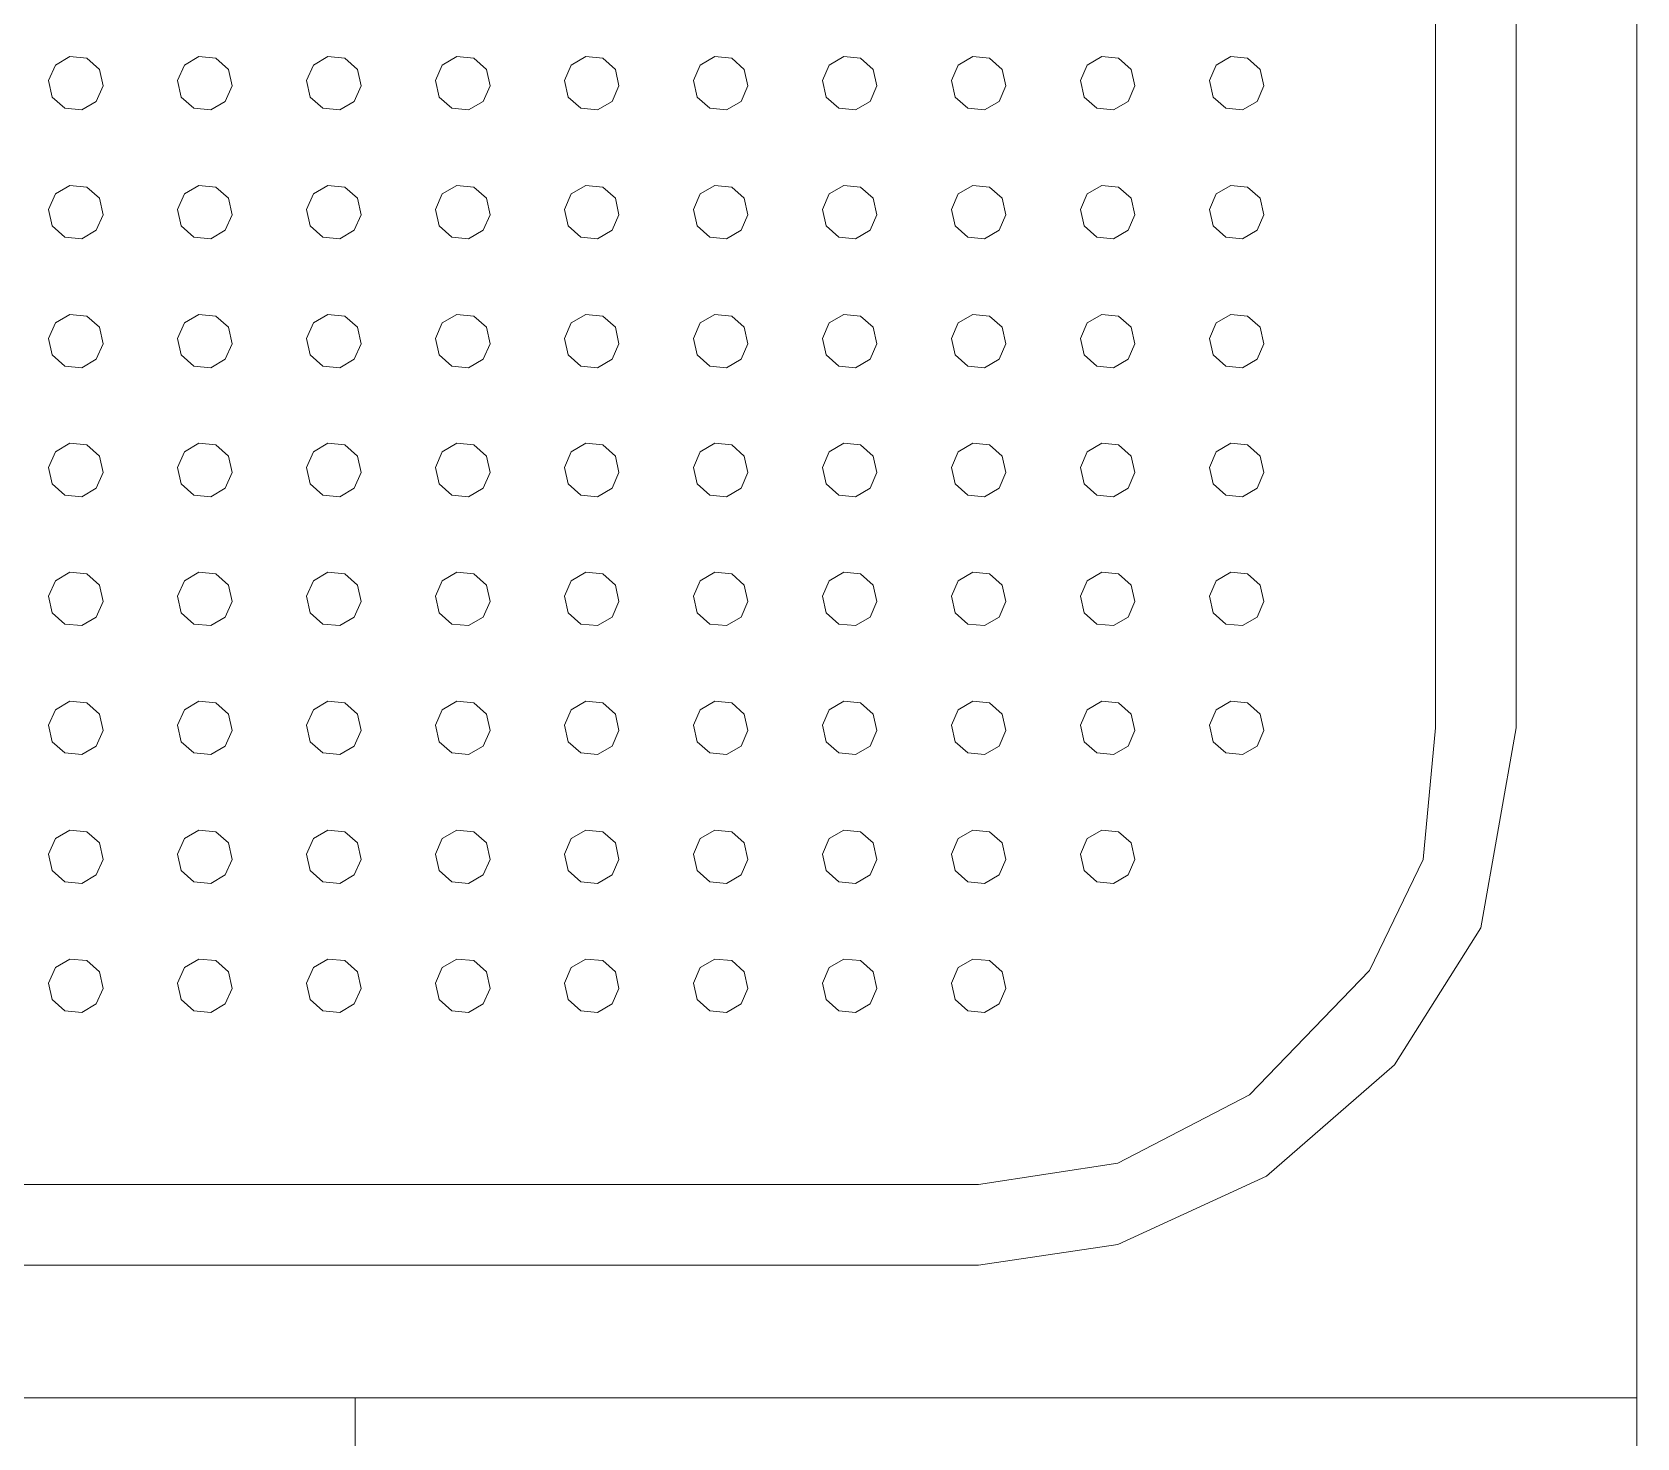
# Model space of a CAD drawing. Header units: millimetres. Extents: x -32 to 1412, y -324 to 2887.
# Drawn here: x 1032.19 to 1032.691, y 2057.147 to 2057.586 of the extents above; entities that cross this region are included whole.
import ezdxf

# ---------------------------------------------------------------- set-up
doc = ezdxf.new("R2010")
doc.units = ezdxf.units.MM
doc.header["$LTSCALE"] = 0.5
doc.layers.add('arquitetura', color=252, linetype='CONTINUOUS', lineweight=5)

msp = doc.modelspace()

# ---------------------------------------------------------------- linework, layer by layer
at = {"layer": 'arquitetura', "color": 252}
for p, q in [((1032.69123, 2057.90913), (1032.69123, 2057.15913)), ((1032.69123, 2057.90913), (1032.69123, 2056.20913)), ((1032.69123, 2057.15913), (1032.69123, 2057.90913)), ((1032.65352, 2057.3683), (1032.65352, 2057.85884)), ((1032.62836, 2057.3683), (1032.62836, 2057.83368)), ((1032.20223, 2057.57788), (1032.19768, 2057.57521)), ((1032.20748, 2057.57737), (1032.20223, 2057.57788)), ((1032.21143, 2057.57387), (1032.20748, 2057.57737)), ((1032.24248, 2057.57788), (1032.23793, 2057.57521)), ((1032.24773, 2057.57737), (1032.24248, 2057.57788)), ((1032.25168, 2057.57387), (1032.24773, 2057.57737)), ((1032.28273, 2057.57788), (1032.27818, 2057.57521)), ((1032.28798, 2057.57737), (1032.28273, 2057.57788)), ((1032.29193, 2057.57387), (1032.28798, 2057.57737)), ((1032.32298, 2057.57788), (1032.31843, 2057.57521)), ((1032.32823, 2057.57737), (1032.32298, 2057.57788)), ((1032.33218, 2057.57387), (1032.32823, 2057.57737)), ((1032.36323, 2057.57788), (1032.35868, 2057.57521)), ((1032.36848, 2057.57737), (1032.36323, 2057.57788)), ((1032.37243, 2057.57387), (1032.36848, 2057.57737)), ((1032.40348, 2057.57788), (1032.39893, 2057.57521)), ((1032.40873, 2057.57737), (1032.40348, 2057.57788)), ((1032.41267, 2057.57387), (1032.40873, 2057.57737)), ((1032.44373, 2057.57788), (1032.43918, 2057.57521)), ((1032.44898, 2057.57737), (1032.44373, 2057.57788)), ((1032.45292, 2057.57387), (1032.44898, 2057.57737)), ((1032.48398, 2057.57788), (1032.47943, 2057.57521)), ((1032.48923, 2057.57737), (1032.48398, 2057.57788)), ((1032.49317, 2057.57387), (1032.48923, 2057.57737)), ((1032.52423, 2057.57788), (1032.51968, 2057.57521)), ((1032.52948, 2057.57737), (1032.52423, 2057.57788)), ((1032.53342, 2057.57387), (1032.52948, 2057.57737)), ((1032.56447, 2057.57788), (1032.55993, 2057.57521)), ((1032.56973, 2057.57737), (1032.56447, 2057.57788)), ((1032.57367, 2057.57387), (1032.56973, 2057.57737)), ((1032.69123, 2057.57643), (1032.69123, 2056.47643)), ((1032.69123, 2056.47643), (1032.69123, 2057.57643)), ((1032.19768, 2057.57521), (1032.19557, 2057.57037)), ((1032.21256, 2057.56872), (1032.21143, 2057.57387)), ((1032.23793, 2057.57521), (1032.23582, 2057.57037)), ((1032.25281, 2057.56872), (1032.25168, 2057.57387)), ((1032.27818, 2057.57521), (1032.27607, 2057.57037)), ((1032.29306, 2057.56872), (1032.29193, 2057.57387)), ((1032.31843, 2057.57521), (1032.31632, 2057.57037)), ((1032.33331, 2057.56872), (1032.33218, 2057.57387)), ((1032.35868, 2057.57521), (1032.35657, 2057.57037)), ((1032.37356, 2057.56872), (1032.37243, 2057.57387)), ((1032.39893, 2057.57521), (1032.39682, 2057.57037)), ((1032.41381, 2057.56872), (1032.41267, 2057.57387)), ((1032.43918, 2057.57521), (1032.43707, 2057.57037)), ((1032.45406, 2057.56872), (1032.45292, 2057.57387)), ((1032.47943, 2057.57521), (1032.47732, 2057.57037)), ((1032.49431, 2057.56872), (1032.49317, 2057.57387)), ((1032.51968, 2057.57521), (1032.51757, 2057.57037)), ((1032.53456, 2057.56872), (1032.53342, 2057.57387)), ((1032.55993, 2057.57521), (1032.55782, 2057.57037)), ((1032.57481, 2057.56872), (1032.57367, 2057.57387)), ((1032.19557, 2057.57037), (1032.19671, 2057.56522)), ((1032.21045, 2057.56388), (1032.21256, 2057.56872)), ((1032.23582, 2057.57037), (1032.23696, 2057.56522)), ((1032.2507, 2057.56388), (1032.25281, 2057.56872)), ((1032.27607, 2057.57037), (1032.27721, 2057.56522)), ((1032.29095, 2057.56388), (1032.29306, 2057.56872)), ((1032.31632, 2057.57037), (1032.31746, 2057.56522)), ((1032.3312, 2057.56388), (1032.33331, 2057.56872)), ((1032.35657, 2057.57037), (1032.35771, 2057.56522)), ((1032.37145, 2057.56388), (1032.37356, 2057.56872)), ((1032.39682, 2057.57037), (1032.39795, 2057.56522)), ((1032.4117, 2057.56388), (1032.41381, 2057.56872)), ((1032.43707, 2057.57037), (1032.4382, 2057.56522)), ((1032.45195, 2057.56388), (1032.45406, 2057.56872)), ((1032.47732, 2057.57037), (1032.47845, 2057.56522)), ((1032.4922, 2057.56388), (1032.49431, 2057.56872)), ((1032.51757, 2057.57037), (1032.5187, 2057.56522)), ((1032.53245, 2057.56388), (1032.53456, 2057.56872)), ((1032.55782, 2057.57037), (1032.55895, 2057.56522)), ((1032.5727, 2057.56388), (1032.57481, 2057.56872)), ((1032.19671, 2057.56522), (1032.20065, 2057.56172)), ((1032.20065, 2057.56172), (1032.20591, 2057.56121)), ((1032.20591, 2057.56121), (1032.21045, 2057.56388)), ((1032.23696, 2057.56522), (1032.2409, 2057.56172)), ((1032.2409, 2057.56172), (1032.24616, 2057.56121)), ((1032.24616, 2057.56121), (1032.2507, 2057.56388)), ((1032.27721, 2057.56522), (1032.28115, 2057.56172)), ((1032.28115, 2057.56172), (1032.2864, 2057.56121)), ((1032.2864, 2057.56121), (1032.29095, 2057.56388)), ((1032.31746, 2057.56522), (1032.3214, 2057.56172)), ((1032.3214, 2057.56172), (1032.32665, 2057.56121)), ((1032.32665, 2057.56121), (1032.3312, 2057.56388)), ((1032.35771, 2057.56522), (1032.36165, 2057.56172)), ((1032.36165, 2057.56172), (1032.3669, 2057.56121)), ((1032.3669, 2057.56121), (1032.37145, 2057.56388)), ((1032.39795, 2057.56522), (1032.4019, 2057.56172)), ((1032.4019, 2057.56172), (1032.40715, 2057.56121)), ((1032.40715, 2057.56121), (1032.4117, 2057.56388)), ((1032.4382, 2057.56522), (1032.44215, 2057.56172)), ((1032.44215, 2057.56172), (1032.4474, 2057.56121)), ((1032.4474, 2057.56121), (1032.45195, 2057.56388)), ((1032.47845, 2057.56522), (1032.4824, 2057.56172)), ((1032.4824, 2057.56172), (1032.48765, 2057.56121)), ((1032.48765, 2057.56121), (1032.4922, 2057.56388)), ((1032.5187, 2057.56522), (1032.52265, 2057.56172)), ((1032.52265, 2057.56172), (1032.5279, 2057.56121)), ((1032.5279, 2057.56121), (1032.53245, 2057.56388)), ((1032.55895, 2057.56522), (1032.5629, 2057.56172)), ((1032.5629, 2057.56172), (1032.56815, 2057.56121)), ((1032.56815, 2057.56121), (1032.5727, 2057.56388)), ((1032.20223, 2057.53763), (1032.19768, 2057.53496)), ((1032.20748, 2057.53712), (1032.20223, 2057.53763)), ((1032.21143, 2057.53362), (1032.20748, 2057.53712)), ((1032.24248, 2057.53763), (1032.23793, 2057.53496)), ((1032.24773, 2057.53712), (1032.24248, 2057.53763)), ((1032.25168, 2057.53362), (1032.24773, 2057.53712)), ((1032.28273, 2057.53763), (1032.27818, 2057.53496)), ((1032.28798, 2057.53712), (1032.28273, 2057.53763)), ((1032.29193, 2057.53362), (1032.28798, 2057.53712)), ((1032.32298, 2057.53763), (1032.31843, 2057.53496)), ((1032.32823, 2057.53712), (1032.32298, 2057.53763)), ((1032.33218, 2057.53362), (1032.32823, 2057.53712)), ((1032.36323, 2057.53763), (1032.35868, 2057.53496)), ((1032.36848, 2057.53712), (1032.36323, 2057.53763)), ((1032.37243, 2057.53362), (1032.36848, 2057.53712)), ((1032.40348, 2057.53763), (1032.39893, 2057.53496)), ((1032.40873, 2057.53712), (1032.40348, 2057.53763)), ((1032.41267, 2057.53362), (1032.40873, 2057.53712)), ((1032.44373, 2057.53763), (1032.43918, 2057.53496)), ((1032.44898, 2057.53712), (1032.44373, 2057.53763)), ((1032.45292, 2057.53362), (1032.44898, 2057.53712)), ((1032.48398, 2057.53763), (1032.47943, 2057.53496)), ((1032.48923, 2057.53712), (1032.48398, 2057.53763)), ((1032.49317, 2057.53362), (1032.48923, 2057.53712)), ((1032.52423, 2057.53763), (1032.51968, 2057.53496)), ((1032.52948, 2057.53712), (1032.52423, 2057.53763)), ((1032.53342, 2057.53362), (1032.52948, 2057.53712)), ((1032.56447, 2057.53763), (1032.55993, 2057.53496)), ((1032.56973, 2057.53712), (1032.56447, 2057.53763)), ((1032.57367, 2057.53362), (1032.56973, 2057.53712)), ((1032.19768, 2057.53496), (1032.19557, 2057.53012)), ((1032.21256, 2057.52847), (1032.21143, 2057.53362)), ((1032.23793, 2057.53496), (1032.23582, 2057.53012)), ((1032.25281, 2057.52847), (1032.25168, 2057.53362)), ((1032.27818, 2057.53496), (1032.27607, 2057.53012)), ((1032.29306, 2057.52847), (1032.29193, 2057.53362)), ((1032.31843, 2057.53496), (1032.31632, 2057.53012)), ((1032.33331, 2057.52847), (1032.33218, 2057.53362)), ((1032.35868, 2057.53496), (1032.35657, 2057.53012)), ((1032.37356, 2057.52847), (1032.37243, 2057.53362)), ((1032.39893, 2057.53496), (1032.39682, 2057.53012)), ((1032.41381, 2057.52847), (1032.41267, 2057.53362)), ((1032.43918, 2057.53496), (1032.43707, 2057.53012)), ((1032.45406, 2057.52847), (1032.45292, 2057.53362)), ((1032.47943, 2057.53496), (1032.47732, 2057.53012)), ((1032.49431, 2057.52847), (1032.49317, 2057.53362)), ((1032.51968, 2057.53496), (1032.51757, 2057.53012)), ((1032.53456, 2057.52847), (1032.53342, 2057.53362)), ((1032.55993, 2057.53496), (1032.55782, 2057.53012)), ((1032.57481, 2057.52847), (1032.57367, 2057.53362)), ((1032.19557, 2057.53012), (1032.19671, 2057.52497)), ((1032.21045, 2057.52363), (1032.21256, 2057.52847)), ((1032.23582, 2057.53012), (1032.23696, 2057.52497)), ((1032.2507, 2057.52363), (1032.25281, 2057.52847)), ((1032.27607, 2057.53012), (1032.27721, 2057.52497)), ((1032.29095, 2057.52363), (1032.29306, 2057.52847)), ((1032.31632, 2057.53012), (1032.31746, 2057.52497)), ((1032.3312, 2057.52363), (1032.33331, 2057.52847)), ((1032.35657, 2057.53012), (1032.35771, 2057.52497)), ((1032.37145, 2057.52363), (1032.37356, 2057.52847)), ((1032.39682, 2057.53012), (1032.39795, 2057.52497)), ((1032.4117, 2057.52363), (1032.41381, 2057.52847)), ((1032.43707, 2057.53012), (1032.4382, 2057.52497)), ((1032.45195, 2057.52363), (1032.45406, 2057.52847)), ((1032.47732, 2057.53012), (1032.47845, 2057.52497)), ((1032.4922, 2057.52363), (1032.49431, 2057.52847)), ((1032.51757, 2057.53012), (1032.5187, 2057.52497)), ((1032.53245, 2057.52363), (1032.53456, 2057.52847)), ((1032.55782, 2057.53012), (1032.55895, 2057.52497)), ((1032.5727, 2057.52363), (1032.57481, 2057.52847)), ((1032.19671, 2057.52497), (1032.20065, 2057.52147)), ((1032.20065, 2057.52147), (1032.20591, 2057.52096)), ((1032.20591, 2057.52096), (1032.21045, 2057.52363)), ((1032.23696, 2057.52497), (1032.2409, 2057.52147)), ((1032.2409, 2057.52147), (1032.24616, 2057.52096)), ((1032.24616, 2057.52096), (1032.2507, 2057.52363)), ((1032.27721, 2057.52497), (1032.28115, 2057.52147)), ((1032.28115, 2057.52147), (1032.2864, 2057.52096)), ((1032.2864, 2057.52096), (1032.29095, 2057.52363)), ((1032.31746, 2057.52497), (1032.3214, 2057.52147)), ((1032.3214, 2057.52147), (1032.32665, 2057.52096)), ((1032.32665, 2057.52096), (1032.3312, 2057.52363)), ((1032.35771, 2057.52497), (1032.36165, 2057.52147)), ((1032.36165, 2057.52147), (1032.3669, 2057.52096)), ((1032.3669, 2057.52096), (1032.37145, 2057.52363)), ((1032.39795, 2057.52497), (1032.4019, 2057.52147)), ((1032.4019, 2057.52147), (1032.40715, 2057.52096)), ((1032.40715, 2057.52096), (1032.4117, 2057.52363)), ((1032.4382, 2057.52497), (1032.44215, 2057.52147)), ((1032.44215, 2057.52147), (1032.4474, 2057.52096)), ((1032.4474, 2057.52096), (1032.45195, 2057.52363)), ((1032.47845, 2057.52497), (1032.4824, 2057.52147)), ((1032.4824, 2057.52147), (1032.48765, 2057.52096)), ((1032.48765, 2057.52096), (1032.4922, 2057.52363)), ((1032.5187, 2057.52497), (1032.52265, 2057.52147)), ((1032.52265, 2057.52147), (1032.5279, 2057.52096)), ((1032.5279, 2057.52096), (1032.53245, 2057.52363)), ((1032.55895, 2057.52497), (1032.5629, 2057.52147)), ((1032.5629, 2057.52147), (1032.56815, 2057.52096)), ((1032.56815, 2057.52096), (1032.5727, 2057.52363)), ((1032.20223, 2057.49738), (1032.19768, 2057.49471)), ((1032.20748, 2057.49687), (1032.20223, 2057.49738)), ((1032.21143, 2057.49337), (1032.20748, 2057.49687)), ((1032.24248, 2057.49738), (1032.23793, 2057.49471)), ((1032.24773, 2057.49687), (1032.24248, 2057.49738)), ((1032.25168, 2057.49337), (1032.24773, 2057.49687)), ((1032.28273, 2057.49738), (1032.27818, 2057.49471)), ((1032.28798, 2057.49687), (1032.28273, 2057.49738)), ((1032.29193, 2057.49337), (1032.28798, 2057.49687)), ((1032.32298, 2057.49738), (1032.31843, 2057.49471)), ((1032.32823, 2057.49687), (1032.32298, 2057.49738)), ((1032.33218, 2057.49337), (1032.32823, 2057.49687)), ((1032.36323, 2057.49738), (1032.35868, 2057.49471)), ((1032.36848, 2057.49687), (1032.36323, 2057.49738)), ((1032.37243, 2057.49337), (1032.36848, 2057.49687)), ((1032.40348, 2057.49738), (1032.39893, 2057.49471)), ((1032.40873, 2057.49687), (1032.40348, 2057.49738)), ((1032.41267, 2057.49337), (1032.40873, 2057.49687)), ((1032.44373, 2057.49738), (1032.43918, 2057.49471)), ((1032.44898, 2057.49687), (1032.44373, 2057.49738)), ((1032.45292, 2057.49337), (1032.44898, 2057.49687)), ((1032.48398, 2057.49738), (1032.47943, 2057.49471)), ((1032.48923, 2057.49687), (1032.48398, 2057.49738)), ((1032.49317, 2057.49337), (1032.48923, 2057.49687)), ((1032.52423, 2057.49738), (1032.51968, 2057.49471)), ((1032.52948, 2057.49687), (1032.52423, 2057.49738)), ((1032.53342, 2057.49337), (1032.52948, 2057.49687)), ((1032.56447, 2057.49738), (1032.55993, 2057.49471)), ((1032.56973, 2057.49687), (1032.56447, 2057.49738)), ((1032.57367, 2057.49337), (1032.56973, 2057.49687)), ((1032.19768, 2057.49471), (1032.19557, 2057.48987)), ((1032.21256, 2057.48822), (1032.21143, 2057.49337)), ((1032.23793, 2057.49471), (1032.23582, 2057.48987)), ((1032.25281, 2057.48822), (1032.25168, 2057.49337)), ((1032.27818, 2057.49471), (1032.27607, 2057.48987)), ((1032.29306, 2057.48822), (1032.29193, 2057.49337)), ((1032.31843, 2057.49471), (1032.31632, 2057.48987)), ((1032.33331, 2057.48822), (1032.33218, 2057.49337)), ((1032.35868, 2057.49471), (1032.35657, 2057.48987)), ((1032.37356, 2057.48822), (1032.37243, 2057.49337)), ((1032.39893, 2057.49471), (1032.39682, 2057.48987)), ((1032.41381, 2057.48822), (1032.41267, 2057.49337)), ((1032.43918, 2057.49471), (1032.43707, 2057.48987)), ((1032.45406, 2057.48822), (1032.45292, 2057.49337)), ((1032.47943, 2057.49471), (1032.47732, 2057.48987)), ((1032.49431, 2057.48822), (1032.49317, 2057.49337)), ((1032.51968, 2057.49471), (1032.51757, 2057.48987)), ((1032.53456, 2057.48822), (1032.53342, 2057.49337)), ((1032.55993, 2057.49471), (1032.55782, 2057.48987)), ((1032.57481, 2057.48822), (1032.57367, 2057.49337)), ((1032.19557, 2057.48987), (1032.19671, 2057.48472)), ((1032.21045, 2057.48338), (1032.21256, 2057.48822)), ((1032.23582, 2057.48987), (1032.23696, 2057.48472)), ((1032.2507, 2057.48338), (1032.25281, 2057.48822)), ((1032.27607, 2057.48987), (1032.27721, 2057.48472)), ((1032.29095, 2057.48338), (1032.29306, 2057.48822)), ((1032.31632, 2057.48987), (1032.31746, 2057.48472)), ((1032.3312, 2057.48338), (1032.33331, 2057.48822)), ((1032.35657, 2057.48987), (1032.35771, 2057.48472)), ((1032.37145, 2057.48338), (1032.37356, 2057.48822)), ((1032.39682, 2057.48987), (1032.39795, 2057.48472)), ((1032.4117, 2057.48338), (1032.41381, 2057.48822)), ((1032.43707, 2057.48987), (1032.4382, 2057.48472)), ((1032.45195, 2057.48338), (1032.45406, 2057.48822)), ((1032.47732, 2057.48987), (1032.47845, 2057.48472)), ((1032.4922, 2057.48338), (1032.49431, 2057.48822)), ((1032.51757, 2057.48987), (1032.5187, 2057.48472)), ((1032.53245, 2057.48338), (1032.53456, 2057.48822)), ((1032.55782, 2057.48987), (1032.55895, 2057.48472)), ((1032.5727, 2057.48338), (1032.57481, 2057.48822)), ((1032.19671, 2057.48472), (1032.20065, 2057.48122)), ((1032.20065, 2057.48122), (1032.20591, 2057.48071)), ((1032.20591, 2057.48071), (1032.21045, 2057.48338)), ((1032.23696, 2057.48472), (1032.2409, 2057.48122)), ((1032.2409, 2057.48122), (1032.24616, 2057.48071)), ((1032.24616, 2057.48071), (1032.2507, 2057.48338)), ((1032.27721, 2057.48472), (1032.28115, 2057.48122)), ((1032.28115, 2057.48122), (1032.2864, 2057.48071)), ((1032.2864, 2057.48071), (1032.29095, 2057.48338)), ((1032.31746, 2057.48472), (1032.3214, 2057.48122)), ((1032.3214, 2057.48122), (1032.32665, 2057.48071)), ((1032.32665, 2057.48071), (1032.3312, 2057.48338)), ((1032.35771, 2057.48472), (1032.36165, 2057.48122)), ((1032.36165, 2057.48122), (1032.3669, 2057.48071)), ((1032.3669, 2057.48071), (1032.37145, 2057.48338)), ((1032.39795, 2057.48472), (1032.4019, 2057.48122)), ((1032.4019, 2057.48122), (1032.40715, 2057.48071)), ((1032.40715, 2057.48071), (1032.4117, 2057.48338)), ((1032.4382, 2057.48472), (1032.44215, 2057.48122)), ((1032.44215, 2057.48122), (1032.4474, 2057.48071)), ((1032.4474, 2057.48071), (1032.45195, 2057.48338)), ((1032.47845, 2057.48472), (1032.4824, 2057.48122)), ((1032.4824, 2057.48122), (1032.48765, 2057.48071)), ((1032.48765, 2057.48071), (1032.4922, 2057.48338)), ((1032.5187, 2057.48472), (1032.52265, 2057.48122)), ((1032.52265, 2057.48122), (1032.5279, 2057.48071)), ((1032.5279, 2057.48071), (1032.53245, 2057.48338)), ((1032.55895, 2057.48472), (1032.5629, 2057.48122)), ((1032.5629, 2057.48122), (1032.56815, 2057.48071)), ((1032.56815, 2057.48071), (1032.5727, 2057.48338)), ((1032.20223, 2057.45713), (1032.19768, 2057.45446)), ((1032.20748, 2057.45662), (1032.20223, 2057.45713)), ((1032.21143, 2057.45312), (1032.20748, 2057.45662)), ((1032.24248, 2057.45713), (1032.23793, 2057.45446)), ((1032.24773, 2057.45662), (1032.24248, 2057.45713)), ((1032.25168, 2057.45312), (1032.24773, 2057.45662)), ((1032.28273, 2057.45713), (1032.27818, 2057.45446)), ((1032.28798, 2057.45662), (1032.28273, 2057.45713)), ((1032.29193, 2057.45312), (1032.28798, 2057.45662)), ((1032.32298, 2057.45713), (1032.31843, 2057.45446)), ((1032.32823, 2057.45662), (1032.32298, 2057.45713)), ((1032.33218, 2057.45312), (1032.32823, 2057.45662)), ((1032.36323, 2057.45713), (1032.35868, 2057.45446)), ((1032.36848, 2057.45662), (1032.36323, 2057.45713)), ((1032.37243, 2057.45312), (1032.36848, 2057.45662)), ((1032.40348, 2057.45713), (1032.39893, 2057.45446)), ((1032.40873, 2057.45662), (1032.40348, 2057.45713)), ((1032.41267, 2057.45312), (1032.40873, 2057.45662)), ((1032.44373, 2057.45713), (1032.43918, 2057.45446)), ((1032.44898, 2057.45662), (1032.44373, 2057.45713)), ((1032.45292, 2057.45312), (1032.44898, 2057.45662)), ((1032.48398, 2057.45713), (1032.47943, 2057.45446)), ((1032.48923, 2057.45662), (1032.48398, 2057.45713)), ((1032.49317, 2057.45312), (1032.48923, 2057.45662)), ((1032.52423, 2057.45713), (1032.51968, 2057.45446)), ((1032.52948, 2057.45662), (1032.52423, 2057.45713)), ((1032.53342, 2057.45312), (1032.52948, 2057.45662)), ((1032.56447, 2057.45713), (1032.55993, 2057.45446)), ((1032.56973, 2057.45662), (1032.56447, 2057.45713)), ((1032.57367, 2057.45312), (1032.56973, 2057.45662)), ((1032.19768, 2057.45446), (1032.19557, 2057.44962)), ((1032.21256, 2057.44797), (1032.21143, 2057.45312)), ((1032.23793, 2057.45446), (1032.23582, 2057.44962)), ((1032.25281, 2057.44797), (1032.25168, 2057.45312)), ((1032.27818, 2057.45446), (1032.27607, 2057.44962)), ((1032.29306, 2057.44797), (1032.29193, 2057.45312)), ((1032.31843, 2057.45446), (1032.31632, 2057.44962)), ((1032.33331, 2057.44797), (1032.33218, 2057.45312)), ((1032.35868, 2057.45446), (1032.35657, 2057.44962)), ((1032.37356, 2057.44797), (1032.37243, 2057.45312)), ((1032.39893, 2057.45446), (1032.39682, 2057.44962)), ((1032.41381, 2057.44797), (1032.41267, 2057.45312)), ((1032.43918, 2057.45446), (1032.43707, 2057.44962)), ((1032.45406, 2057.44797), (1032.45292, 2057.45312)), ((1032.47943, 2057.45446), (1032.47732, 2057.44962)), ((1032.49431, 2057.44797), (1032.49317, 2057.45312)), ((1032.51968, 2057.45446), (1032.51757, 2057.44962)), ((1032.53456, 2057.44797), (1032.53342, 2057.45312)), ((1032.55993, 2057.45446), (1032.55782, 2057.44962)), ((1032.57481, 2057.44797), (1032.57367, 2057.45312)), ((1032.19557, 2057.44962), (1032.19671, 2057.44447)), ((1032.21045, 2057.44313), (1032.21256, 2057.44797)), ((1032.23582, 2057.44962), (1032.23696, 2057.44447)), ((1032.2507, 2057.44313), (1032.25281, 2057.44797)), ((1032.27607, 2057.44962), (1032.27721, 2057.44447)), ((1032.29095, 2057.44313), (1032.29306, 2057.44797)), ((1032.31632, 2057.44962), (1032.31746, 2057.44447)), ((1032.3312, 2057.44313), (1032.33331, 2057.44797)), ((1032.35657, 2057.44962), (1032.35771, 2057.44447)), ((1032.37145, 2057.44313), (1032.37356, 2057.44797)), ((1032.39682, 2057.44962), (1032.39795, 2057.44447)), ((1032.4117, 2057.44313), (1032.41381, 2057.44797)), ((1032.43707, 2057.44962), (1032.4382, 2057.44447)), ((1032.45195, 2057.44313), (1032.45406, 2057.44797)), ((1032.47732, 2057.44962), (1032.47845, 2057.44447)), ((1032.4922, 2057.44313), (1032.49431, 2057.44797)), ((1032.51757, 2057.44962), (1032.5187, 2057.44447)), ((1032.53245, 2057.44313), (1032.53456, 2057.44797)), ((1032.55782, 2057.44962), (1032.55895, 2057.44447)), ((1032.5727, 2057.44313), (1032.57481, 2057.44797)), ((1032.19671, 2057.44447), (1032.20065, 2057.44097)), ((1032.20065, 2057.44097), (1032.20591, 2057.44046)), ((1032.20591, 2057.44046), (1032.21045, 2057.44313)), ((1032.23696, 2057.44447), (1032.2409, 2057.44097)), ((1032.2409, 2057.44097), (1032.24616, 2057.44046)), ((1032.24616, 2057.44046), (1032.2507, 2057.44313)), ((1032.27721, 2057.44447), (1032.28115, 2057.44097)), ((1032.28115, 2057.44097), (1032.2864, 2057.44046)), ((1032.2864, 2057.44046), (1032.29095, 2057.44313)), ((1032.31746, 2057.44447), (1032.3214, 2057.44097)), ((1032.3214, 2057.44097), (1032.32665, 2057.44046)), ((1032.32665, 2057.44046), (1032.3312, 2057.44313)), ((1032.35771, 2057.44447), (1032.36165, 2057.44097)), ((1032.36165, 2057.44097), (1032.3669, 2057.44046)), ((1032.3669, 2057.44046), (1032.37145, 2057.44313)), ((1032.39795, 2057.44447), (1032.4019, 2057.44097)), ((1032.4019, 2057.44097), (1032.40715, 2057.44046)), ((1032.40715, 2057.44046), (1032.4117, 2057.44313)), ((1032.4382, 2057.44447), (1032.44215, 2057.44097)), ((1032.44215, 2057.44097), (1032.4474, 2057.44046)), ((1032.4474, 2057.44046), (1032.45195, 2057.44313)), ((1032.47845, 2057.44447), (1032.4824, 2057.44097)), ((1032.4824, 2057.44097), (1032.48765, 2057.44046)), ((1032.48765, 2057.44046), (1032.4922, 2057.44313)), ((1032.5187, 2057.44447), (1032.52265, 2057.44097)), ((1032.52265, 2057.44097), (1032.5279, 2057.44046)), ((1032.5279, 2057.44046), (1032.53245, 2057.44313)), ((1032.55895, 2057.44447), (1032.5629, 2057.44097)), ((1032.5629, 2057.44097), (1032.56815, 2057.44046)), ((1032.56815, 2057.44046), (1032.5727, 2057.44313)), ((1032.20223, 2057.41688), (1032.19768, 2057.41421)), ((1032.20748, 2057.41637), (1032.20223, 2057.41688)), ((1032.21143, 2057.41287), (1032.20748, 2057.41637)), ((1032.24248, 2057.41688), (1032.23793, 2057.41421)), ((1032.24773, 2057.41637), (1032.24248, 2057.41688)), ((1032.25168, 2057.41287), (1032.24773, 2057.41637)), ((1032.28273, 2057.41688), (1032.27818, 2057.41421)), ((1032.28798, 2057.41637), (1032.28273, 2057.41688)), ((1032.29193, 2057.41287), (1032.28798, 2057.41637)), ((1032.32298, 2057.41688), (1032.31843, 2057.41421)), ((1032.32823, 2057.41637), (1032.32298, 2057.41688)), ((1032.33218, 2057.41287), (1032.32823, 2057.41637)), ((1032.36323, 2057.41688), (1032.35868, 2057.41421)), ((1032.36848, 2057.41637), (1032.36323, 2057.41688)), ((1032.37243, 2057.41287), (1032.36848, 2057.41637)), ((1032.40348, 2057.41688), (1032.39893, 2057.41421)), ((1032.40873, 2057.41637), (1032.40348, 2057.41688)), ((1032.41267, 2057.41287), (1032.40873, 2057.41637)), ((1032.44373, 2057.41688), (1032.43918, 2057.41421)), ((1032.44898, 2057.41637), (1032.44373, 2057.41688)), ((1032.45292, 2057.41287), (1032.44898, 2057.41637)), ((1032.48398, 2057.41688), (1032.47943, 2057.41421)), ((1032.48923, 2057.41637), (1032.48398, 2057.41688)), ((1032.49317, 2057.41287), (1032.48923, 2057.41637)), ((1032.52423, 2057.41688), (1032.51968, 2057.41421)), ((1032.52948, 2057.41637), (1032.52423, 2057.41688)), ((1032.53342, 2057.41287), (1032.52948, 2057.41637)), ((1032.56447, 2057.41688), (1032.55993, 2057.41421)), ((1032.56973, 2057.41637), (1032.56447, 2057.41688)), ((1032.57367, 2057.41287), (1032.56973, 2057.41637)), ((1032.19768, 2057.41421), (1032.19557, 2057.40938)), ((1032.21256, 2057.40772), (1032.21143, 2057.41287)), ((1032.23793, 2057.41421), (1032.23582, 2057.40938)), ((1032.25281, 2057.40772), (1032.25168, 2057.41287)), ((1032.27818, 2057.41421), (1032.27607, 2057.40938)), ((1032.29306, 2057.40772), (1032.29193, 2057.41287)), ((1032.31843, 2057.41421), (1032.31632, 2057.40938)), ((1032.33331, 2057.40772), (1032.33218, 2057.41287)), ((1032.35868, 2057.41421), (1032.35657, 2057.40938)), ((1032.37356, 2057.40772), (1032.37243, 2057.41287)), ((1032.39893, 2057.41421), (1032.39682, 2057.40938)), ((1032.41381, 2057.40772), (1032.41267, 2057.41287)), ((1032.43918, 2057.41421), (1032.43707, 2057.40938)), ((1032.45406, 2057.40772), (1032.45292, 2057.41287)), ((1032.47943, 2057.41421), (1032.47732, 2057.40938)), ((1032.49431, 2057.40772), (1032.49317, 2057.41287)), ((1032.51968, 2057.41421), (1032.51757, 2057.40938)), ((1032.53456, 2057.40772), (1032.53342, 2057.41287)), ((1032.55993, 2057.41421), (1032.55782, 2057.40938)), ((1032.57481, 2057.40772), (1032.57367, 2057.41287)), ((1032.19557, 2057.40938), (1032.19671, 2057.40422)), ((1032.21045, 2057.40288), (1032.21256, 2057.40772)), ((1032.23582, 2057.40938), (1032.23696, 2057.40422)), ((1032.2507, 2057.40288), (1032.25281, 2057.40772)), ((1032.27607, 2057.40938), (1032.27721, 2057.40422)), ((1032.29095, 2057.40288), (1032.29306, 2057.40772)), ((1032.31632, 2057.40938), (1032.31746, 2057.40422)), ((1032.3312, 2057.40288), (1032.33331, 2057.40772)), ((1032.35657, 2057.40938), (1032.35771, 2057.40422)), ((1032.37145, 2057.40288), (1032.37356, 2057.40772)), ((1032.39682, 2057.40938), (1032.39795, 2057.40422)), ((1032.4117, 2057.40288), (1032.41381, 2057.40772)), ((1032.43707, 2057.40938), (1032.4382, 2057.40422)), ((1032.45195, 2057.40288), (1032.45406, 2057.40772)), ((1032.47732, 2057.40938), (1032.47845, 2057.40422)), ((1032.4922, 2057.40288), (1032.49431, 2057.40772)), ((1032.51757, 2057.40938), (1032.5187, 2057.40422)), ((1032.53245, 2057.40288), (1032.53456, 2057.40772)), ((1032.55782, 2057.40938), (1032.55895, 2057.40422)), ((1032.5727, 2057.40288), (1032.57481, 2057.40772)), ((1032.19671, 2057.40422), (1032.20065, 2057.40072)), ((1032.20065, 2057.40072), (1032.20591, 2057.40021)), ((1032.20591, 2057.40021), (1032.21045, 2057.40288)), ((1032.23696, 2057.40422), (1032.2409, 2057.40072)), ((1032.2409, 2057.40072), (1032.24616, 2057.40021)), ((1032.24616, 2057.40021), (1032.2507, 2057.40288)), ((1032.27721, 2057.40422), (1032.28115, 2057.40072)), ((1032.28115, 2057.40072), (1032.2864, 2057.40021)), ((1032.2864, 2057.40021), (1032.29095, 2057.40288)), ((1032.31746, 2057.40422), (1032.3214, 2057.40072)), ((1032.3214, 2057.40072), (1032.32665, 2057.40021)), ((1032.32665, 2057.40021), (1032.3312, 2057.40288)), ((1032.35771, 2057.40422), (1032.36165, 2057.40072)), ((1032.36165, 2057.40072), (1032.3669, 2057.40021)), ((1032.3669, 2057.40021), (1032.37145, 2057.40288)), ((1032.39795, 2057.40422), (1032.4019, 2057.40072)), ((1032.4019, 2057.40072), (1032.40715, 2057.40021)), ((1032.40715, 2057.40021), (1032.4117, 2057.40288)), ((1032.4382, 2057.40422), (1032.44215, 2057.40072)), ((1032.44215, 2057.40072), (1032.4474, 2057.40021)), ((1032.4474, 2057.40021), (1032.45195, 2057.40288)), ((1032.47845, 2057.40422), (1032.4824, 2057.40072)), ((1032.4824, 2057.40072), (1032.48765, 2057.40021)), ((1032.48765, 2057.40021), (1032.4922, 2057.40288)), ((1032.5187, 2057.40422), (1032.52265, 2057.40072)), ((1032.52265, 2057.40072), (1032.5279, 2057.40021)), ((1032.5279, 2057.40021), (1032.53245, 2057.40288)), ((1032.55895, 2057.40422), (1032.5629, 2057.40072)), ((1032.5629, 2057.40072), (1032.56815, 2057.40021)), ((1032.56815, 2057.40021), (1032.5727, 2057.40288)), ((1032.20223, 2057.37663), (1032.19768, 2057.37396)), ((1032.20748, 2057.37612), (1032.20223, 2057.37663)), ((1032.21143, 2057.37262), (1032.20748, 2057.37612)), ((1032.24248, 2057.37663), (1032.23793, 2057.37396)), ((1032.24773, 2057.37612), (1032.24248, 2057.37663)), ((1032.25168, 2057.37262), (1032.24773, 2057.37612)), ((1032.28273, 2057.37663), (1032.27818, 2057.37396)), ((1032.28798, 2057.37612), (1032.28273, 2057.37663)), ((1032.29193, 2057.37262), (1032.28798, 2057.37612)), ((1032.32298, 2057.37663), (1032.31843, 2057.37396)), ((1032.32823, 2057.37612), (1032.32298, 2057.37663)), ((1032.33218, 2057.37262), (1032.32823, 2057.37612)), ((1032.36323, 2057.37663), (1032.35868, 2057.37396)), ((1032.36848, 2057.37612), (1032.36323, 2057.37663)), ((1032.37243, 2057.37262), (1032.36848, 2057.37612)), ((1032.40348, 2057.37663), (1032.39893, 2057.37396)), ((1032.40873, 2057.37612), (1032.40348, 2057.37663)), ((1032.41267, 2057.37262), (1032.40873, 2057.37612)), ((1032.44373, 2057.37663), (1032.43918, 2057.37396)), ((1032.44898, 2057.37612), (1032.44373, 2057.37663)), ((1032.45292, 2057.37262), (1032.44898, 2057.37612)), ((1032.48398, 2057.37663), (1032.47943, 2057.37396)), ((1032.48923, 2057.37612), (1032.48398, 2057.37663)), ((1032.49317, 2057.37262), (1032.48923, 2057.37612)), ((1032.52423, 2057.37663), (1032.51968, 2057.37396)), ((1032.52948, 2057.37612), (1032.52423, 2057.37663)), ((1032.53342, 2057.37262), (1032.52948, 2057.37612)), ((1032.56447, 2057.37663), (1032.55993, 2057.37396)), ((1032.56973, 2057.37612), (1032.56447, 2057.37663)), ((1032.57367, 2057.37262), (1032.56973, 2057.37612)), ((1032.19768, 2057.37396), (1032.19557, 2057.36913)), ((1032.21256, 2057.36747), (1032.21143, 2057.37262)), ((1032.23793, 2057.37396), (1032.23582, 2057.36913)), ((1032.25281, 2057.36747), (1032.25168, 2057.37262)), ((1032.27818, 2057.37396), (1032.27607, 2057.36913)), ((1032.29306, 2057.36747), (1032.29193, 2057.37262)), ((1032.31843, 2057.37396), (1032.31632, 2057.36913)), ((1032.33331, 2057.36747), (1032.33218, 2057.37262)), ((1032.35868, 2057.37396), (1032.35657, 2057.36913)), ((1032.37356, 2057.36747), (1032.37243, 2057.37262)), ((1032.39893, 2057.37396), (1032.39682, 2057.36913)), ((1032.41381, 2057.36747), (1032.41267, 2057.37262)), ((1032.43918, 2057.37396), (1032.43707, 2057.36913)), ((1032.45406, 2057.36747), (1032.45292, 2057.37262)), ((1032.47943, 2057.37396), (1032.47732, 2057.36913)), ((1032.49431, 2057.36747), (1032.49317, 2057.37262)), ((1032.51968, 2057.37396), (1032.51757, 2057.36913)), ((1032.53456, 2057.36747), (1032.53342, 2057.37262)), ((1032.55993, 2057.37396), (1032.55782, 2057.36913)), ((1032.57481, 2057.36747), (1032.57367, 2057.37262)), ((1032.19557, 2057.36913), (1032.19671, 2057.36397)), ((1032.21045, 2057.36263), (1032.21256, 2057.36747)), ((1032.23582, 2057.36913), (1032.23696, 2057.36397)), ((1032.2507, 2057.36263), (1032.25281, 2057.36747)), ((1032.27607, 2057.36913), (1032.27721, 2057.36397)), ((1032.29095, 2057.36263), (1032.29306, 2057.36747)), ((1032.31632, 2057.36913), (1032.31746, 2057.36397)), ((1032.3312, 2057.36263), (1032.33331, 2057.36747)), ((1032.35657, 2057.36913), (1032.35771, 2057.36397)), ((1032.37145, 2057.36263), (1032.37356, 2057.36747)), ((1032.39682, 2057.36913), (1032.39795, 2057.36397)), ((1032.4117, 2057.36263), (1032.41381, 2057.36747)), ((1032.43707, 2057.36913), (1032.4382, 2057.36397)), ((1032.45195, 2057.36263), (1032.45406, 2057.36747)), ((1032.47732, 2057.36913), (1032.47845, 2057.36397)), ((1032.4922, 2057.36263), (1032.49431, 2057.36747)), ((1032.51757, 2057.36913), (1032.5187, 2057.36397)), ((1032.53245, 2057.36263), (1032.53456, 2057.36747)), ((1032.55782, 2057.36913), (1032.55895, 2057.36397)), ((1032.5727, 2057.36263), (1032.57481, 2057.36747)), ((1032.62452, 2057.32722), (1032.62836, 2057.3683)), ((1032.64257, 2057.30585), (1032.65352, 2057.3683)), ((1032.19671, 2057.36397), (1032.20065, 2057.36047)), ((1032.20065, 2057.36047), (1032.20591, 2057.35996)), ((1032.20591, 2057.35996), (1032.21045, 2057.36263)), ((1032.23696, 2057.36397), (1032.2409, 2057.36047)), ((1032.2409, 2057.36047), (1032.24616, 2057.35996)), ((1032.24616, 2057.35996), (1032.2507, 2057.36263)), ((1032.27721, 2057.36397), (1032.28115, 2057.36047)), ((1032.28115, 2057.36047), (1032.2864, 2057.35996)), ((1032.2864, 2057.35996), (1032.29095, 2057.36263)), ((1032.31746, 2057.36397), (1032.3214, 2057.36047)), ((1032.3214, 2057.36047), (1032.32665, 2057.35996)), ((1032.32665, 2057.35996), (1032.3312, 2057.36263)), ((1032.35771, 2057.36397), (1032.36165, 2057.36047)), ((1032.36165, 2057.36047), (1032.3669, 2057.35996)), ((1032.3669, 2057.35996), (1032.37145, 2057.36263)), ((1032.39795, 2057.36397), (1032.4019, 2057.36047)), ((1032.4019, 2057.36047), (1032.40715, 2057.35996)), ((1032.40715, 2057.35996), (1032.4117, 2057.36263)), ((1032.4382, 2057.36397), (1032.44215, 2057.36047)), ((1032.44215, 2057.36047), (1032.4474, 2057.35996)), ((1032.4474, 2057.35996), (1032.45195, 2057.36263)), ((1032.47845, 2057.36397), (1032.4824, 2057.36047)), ((1032.4824, 2057.36047), (1032.48765, 2057.35996)), ((1032.48765, 2057.35996), (1032.4922, 2057.36263)), ((1032.5187, 2057.36397), (1032.52265, 2057.36047)), ((1032.52265, 2057.36047), (1032.5279, 2057.35996)), ((1032.5279, 2057.35996), (1032.53245, 2057.36263)), ((1032.55895, 2057.36397), (1032.5629, 2057.36047)), ((1032.5629, 2057.36047), (1032.56815, 2057.35996)), ((1032.56815, 2057.35996), (1032.5727, 2057.36263)), ((1032.20223, 2057.33638), (1032.19768, 2057.33371)), ((1032.20748, 2057.33587), (1032.20223, 2057.33638)), ((1032.21143, 2057.33237), (1032.20748, 2057.33587)), ((1032.24248, 2057.33638), (1032.23793, 2057.33371)), ((1032.24773, 2057.33587), (1032.24248, 2057.33638)), ((1032.25168, 2057.33237), (1032.24773, 2057.33587)), ((1032.28273, 2057.33638), (1032.27818, 2057.33371)), ((1032.28798, 2057.33587), (1032.28273, 2057.33638)), ((1032.29193, 2057.33237), (1032.28798, 2057.33587)), ((1032.32298, 2057.33638), (1032.31843, 2057.33371)), ((1032.32823, 2057.33587), (1032.32298, 2057.33638)), ((1032.33218, 2057.33237), (1032.32823, 2057.33587)), ((1032.36323, 2057.33638), (1032.35868, 2057.33371)), ((1032.36848, 2057.33587), (1032.36323, 2057.33638)), ((1032.37243, 2057.33237), (1032.36848, 2057.33587)), ((1032.40348, 2057.33638), (1032.39893, 2057.33371)), ((1032.40873, 2057.33587), (1032.40348, 2057.33638)), ((1032.41267, 2057.33237), (1032.40873, 2057.33587)), ((1032.44373, 2057.33638), (1032.43918, 2057.33371)), ((1032.44898, 2057.33587), (1032.44373, 2057.33638)), ((1032.45292, 2057.33237), (1032.44898, 2057.33587)), ((1032.48398, 2057.33638), (1032.47943, 2057.33371)), ((1032.48923, 2057.33587), (1032.48398, 2057.33638)), ((1032.49317, 2057.33237), (1032.48923, 2057.33587)), ((1032.52423, 2057.33638), (1032.51968, 2057.33371)), ((1032.52948, 2057.33587), (1032.52423, 2057.33638)), ((1032.53342, 2057.33237), (1032.52948, 2057.33587)), ((1032.19768, 2057.33371), (1032.19557, 2057.32888)), ((1032.21256, 2057.32722), (1032.21143, 2057.33237)), ((1032.23793, 2057.33371), (1032.23582, 2057.32888)), ((1032.25281, 2057.32722), (1032.25168, 2057.33237)), ((1032.27818, 2057.33371), (1032.27607, 2057.32888)), ((1032.29306, 2057.32722), (1032.29193, 2057.33237)), ((1032.31843, 2057.33371), (1032.31632, 2057.32888)), ((1032.33331, 2057.32722), (1032.33218, 2057.33237)), ((1032.35868, 2057.33371), (1032.35657, 2057.32888)), ((1032.37356, 2057.32722), (1032.37243, 2057.33237)), ((1032.39893, 2057.33371), (1032.39682, 2057.32888)), ((1032.41381, 2057.32722), (1032.41267, 2057.33237)), ((1032.43918, 2057.33371), (1032.43707, 2057.32888)), ((1032.45406, 2057.32722), (1032.45292, 2057.33237)), ((1032.47943, 2057.33371), (1032.47732, 2057.32888)), ((1032.49431, 2057.32722), (1032.49317, 2057.33237)), ((1032.51968, 2057.33371), (1032.51757, 2057.32888)), ((1032.53456, 2057.32722), (1032.53342, 2057.33237)), ((1032.19557, 2057.32888), (1032.19671, 2057.32372)), ((1032.21045, 2057.32238), (1032.21256, 2057.32722)), ((1032.23582, 2057.32888), (1032.23696, 2057.32372)), ((1032.2507, 2057.32238), (1032.25281, 2057.32722)), ((1032.27607, 2057.32888), (1032.27721, 2057.32372)), ((1032.29095, 2057.32238), (1032.29306, 2057.32722)), ((1032.31632, 2057.32888), (1032.31746, 2057.32372)), ((1032.3312, 2057.32238), (1032.33331, 2057.32722)), ((1032.35657, 2057.32888), (1032.35771, 2057.32372)), ((1032.37145, 2057.32238), (1032.37356, 2057.32722)), ((1032.39682, 2057.32888), (1032.39795, 2057.32372)), ((1032.4117, 2057.32238), (1032.41381, 2057.32722)), ((1032.43707, 2057.32888), (1032.4382, 2057.32372)), ((1032.45195, 2057.32238), (1032.45406, 2057.32722)), ((1032.47732, 2057.32888), (1032.47845, 2057.32372)), ((1032.4922, 2057.32238), (1032.49431, 2057.32722)), ((1032.51757, 2057.32888), (1032.5187, 2057.32372)), ((1032.53245, 2057.32238), (1032.53456, 2057.32722)), ((1032.60774, 2057.29255), (1032.62452, 2057.32722)), ((1032.19671, 2057.32372), (1032.20065, 2057.32022)), ((1032.20065, 2057.32022), (1032.20591, 2057.31971)), ((1032.20591, 2057.31971), (1032.21045, 2057.32238)), ((1032.23696, 2057.32372), (1032.2409, 2057.32022)), ((1032.2409, 2057.32022), (1032.24616, 2057.31971)), ((1032.24616, 2057.31971), (1032.2507, 2057.32238)), ((1032.27721, 2057.32372), (1032.28115, 2057.32022)), ((1032.28115, 2057.32022), (1032.2864, 2057.31971)), ((1032.2864, 2057.31971), (1032.29095, 2057.32238)), ((1032.31746, 2057.32372), (1032.3214, 2057.32022)), ((1032.3214, 2057.32022), (1032.32665, 2057.31971)), ((1032.32665, 2057.31971), (1032.3312, 2057.32238)), ((1032.35771, 2057.32372), (1032.36165, 2057.32022)), ((1032.36165, 2057.32022), (1032.3669, 2057.31971)), ((1032.3669, 2057.31971), (1032.37145, 2057.32238)), ((1032.39795, 2057.32372), (1032.4019, 2057.32022)), ((1032.4019, 2057.32022), (1032.40715, 2057.31971)), ((1032.40715, 2057.31971), (1032.4117, 2057.32238)), ((1032.4382, 2057.32372), (1032.44215, 2057.32022)), ((1032.44215, 2057.32022), (1032.4474, 2057.31971)), ((1032.4474, 2057.31971), (1032.45195, 2057.32238)), ((1032.47845, 2057.32372), (1032.4824, 2057.32022)), ((1032.4824, 2057.32022), (1032.48765, 2057.31971)), ((1032.48765, 2057.31971), (1032.4922, 2057.32238)), ((1032.5187, 2057.32372), (1032.52265, 2057.32022)), ((1032.52265, 2057.32022), (1032.5279, 2057.31971)), ((1032.5279, 2057.31971), (1032.53245, 2057.32238)), ((1032.61555, 2057.2631), (1032.64257, 2057.30585)), ((1032.20223, 2057.29614), (1032.19768, 2057.29346)), ((1032.20748, 2057.29562), (1032.20223, 2057.29614)), ((1032.21143, 2057.29212), (1032.20748, 2057.29562)), ((1032.24248, 2057.29614), (1032.23793, 2057.29346)), ((1032.24773, 2057.29562), (1032.24248, 2057.29614)), ((1032.25168, 2057.29212), (1032.24773, 2057.29562)), ((1032.28273, 2057.29614), (1032.27818, 2057.29346)), ((1032.28798, 2057.29562), (1032.28273, 2057.29614)), ((1032.29193, 2057.29212), (1032.28798, 2057.29562)), ((1032.32298, 2057.29614), (1032.31843, 2057.29346)), ((1032.32823, 2057.29562), (1032.32298, 2057.29614)), ((1032.33218, 2057.29212), (1032.32823, 2057.29562)), ((1032.36323, 2057.29614), (1032.35868, 2057.29346)), ((1032.36848, 2057.29562), (1032.36323, 2057.29614)), ((1032.37243, 2057.29212), (1032.36848, 2057.29562)), ((1032.40348, 2057.29614), (1032.39893, 2057.29346)), ((1032.40873, 2057.29562), (1032.40348, 2057.29614)), ((1032.41267, 2057.29212), (1032.40873, 2057.29562)), ((1032.44373, 2057.29614), (1032.43918, 2057.29346)), ((1032.44898, 2057.29562), (1032.44373, 2057.29614)), ((1032.45292, 2057.29212), (1032.44898, 2057.29562)), ((1032.48398, 2057.29614), (1032.47943, 2057.29346)), ((1032.48923, 2057.29562), (1032.48398, 2057.29614)), ((1032.49317, 2057.29212), (1032.48923, 2057.29562)), ((1032.19768, 2057.29346), (1032.19557, 2057.28863)), ((1032.21256, 2057.28697), (1032.21143, 2057.29212)), ((1032.23793, 2057.29346), (1032.23582, 2057.28863)), ((1032.25281, 2057.28697), (1032.25168, 2057.29212)), ((1032.27818, 2057.29346), (1032.27607, 2057.28863)), ((1032.29306, 2057.28697), (1032.29193, 2057.29212)), ((1032.31843, 2057.29346), (1032.31632, 2057.28863)), ((1032.33331, 2057.28697), (1032.33218, 2057.29212)), ((1032.35868, 2057.29346), (1032.35657, 2057.28863)), ((1032.37356, 2057.28697), (1032.37243, 2057.29212)), ((1032.39893, 2057.29346), (1032.39682, 2057.28863)), ((1032.41381, 2057.28697), (1032.41267, 2057.29212)), ((1032.43918, 2057.29346), (1032.43707, 2057.28863)), ((1032.45406, 2057.28697), (1032.45292, 2057.29212)), ((1032.47943, 2057.29346), (1032.47732, 2057.28863)), ((1032.49431, 2057.28697), (1032.49317, 2057.29212)), ((1032.57035, 2057.25375), (1032.60774, 2057.29255)), ((1032.19557, 2057.28863), (1032.19671, 2057.28348)), ((1032.21045, 2057.28214), (1032.21256, 2057.28697)), ((1032.23582, 2057.28863), (1032.23696, 2057.28348)), ((1032.2507, 2057.28214), (1032.25281, 2057.28697)), ((1032.27607, 2057.28863), (1032.27721, 2057.28348)), ((1032.29095, 2057.28214), (1032.29306, 2057.28697)), ((1032.31632, 2057.28863), (1032.31746, 2057.28348)), ((1032.3312, 2057.28214), (1032.33331, 2057.28697)), ((1032.35657, 2057.28863), (1032.35771, 2057.28348)), ((1032.37145, 2057.28214), (1032.37356, 2057.28697)), ((1032.39682, 2057.28863), (1032.39795, 2057.28348)), ((1032.4117, 2057.28214), (1032.41381, 2057.28697)), ((1032.43707, 2057.28863), (1032.4382, 2057.28348)), ((1032.45195, 2057.28214), (1032.45406, 2057.28697)), ((1032.47732, 2057.28863), (1032.47845, 2057.28348)), ((1032.4922, 2057.28214), (1032.49431, 2057.28697)), ((1032.19671, 2057.28348), (1032.20065, 2057.27997)), ((1032.20065, 2057.27997), (1032.20591, 2057.27946)), ((1032.20591, 2057.27946), (1032.21045, 2057.28214)), ((1032.23696, 2057.28348), (1032.2409, 2057.27997)), ((1032.2409, 2057.27997), (1032.24616, 2057.27946)), ((1032.24616, 2057.27946), (1032.2507, 2057.28214)), ((1032.27721, 2057.28348), (1032.28115, 2057.27997)), ((1032.28115, 2057.27997), (1032.2864, 2057.27946)), ((1032.2864, 2057.27946), (1032.29095, 2057.28214)), ((1032.31746, 2057.28348), (1032.3214, 2057.27997)), ((1032.3214, 2057.27997), (1032.32665, 2057.27946)), ((1032.32665, 2057.27946), (1032.3312, 2057.28214)), ((1032.35771, 2057.28348), (1032.36165, 2057.27997)), ((1032.36165, 2057.27997), (1032.3669, 2057.27946)), ((1032.3669, 2057.27946), (1032.37145, 2057.28214)), ((1032.39795, 2057.28348), (1032.4019, 2057.27997)), ((1032.4019, 2057.27997), (1032.40715, 2057.27946)), ((1032.40715, 2057.27946), (1032.4117, 2057.28214)), ((1032.4382, 2057.28348), (1032.44215, 2057.27997)), ((1032.44215, 2057.27997), (1032.4474, 2057.27946)), ((1032.4474, 2057.27946), (1032.45195, 2057.28214)), ((1032.47845, 2057.28348), (1032.4824, 2057.27997)), ((1032.4824, 2057.27997), (1032.48765, 2057.27946)), ((1032.48765, 2057.27946), (1032.4922, 2057.28214)), ((1032.5756, 2057.22834), (1032.61555, 2057.2631)), ((1032.52924, 2057.23238), (1032.57035, 2057.25375)), ((1032.48581, 2057.22575), (1032.52924, 2057.23238)), ((1032.02043, 2057.22575), (1032.48581, 2057.22575)), ((1032.52924, 2057.20697), (1032.5756, 2057.22834)), ((1032.48581, 2057.20059), (1032.52924, 2057.20697)), ((1031.99527, 2057.20059), (1032.48581, 2057.20059)), ((1031.94123, 2057.15913), (1032.69123, 2057.15913)), ((1032.69123, 2057.15913), (1032.29123, 2057.15913)), ((1032.29123, 2057.00913), (1032.29123, 2057.15913))]:
    msp.add_line(p, q, dxfattribs=at)

doc.saveas('drawing.dxf')
